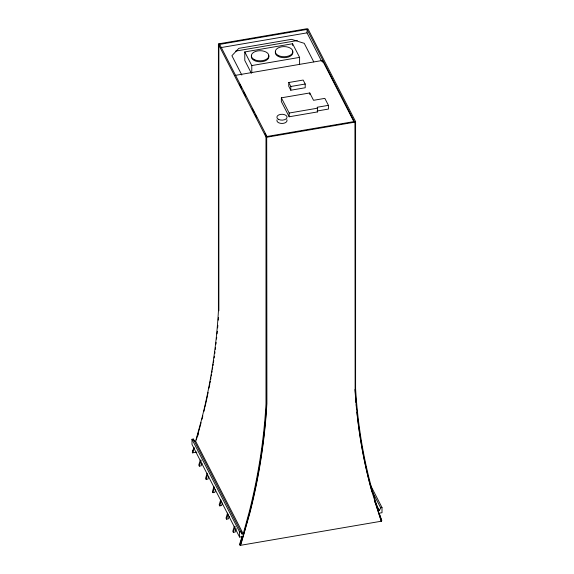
<?xml version="1.0" encoding="UTF-8"?>
<svg xmlns="http://www.w3.org/2000/svg" width="574" height="574" viewBox="0 0 574 574"><rect width="100%" height="100%" fill="white"/><g stroke="black" fill="none" stroke-linecap="round" stroke-linejoin="round"><path stroke-width="0.86" d="M199.745 427.716L201.079 422.651M196.272 439.935L199.515 428.527M197.621 436.233L198.317 433.793M218.407 44.298L265.992 136.956L266.637 136.842L266.637 403.787A753.196 589.62 -27.2 0 1 249.747 512.309L243.878 533.77L240.441 544.927L239.846 545.027L242.443 536.59L239.58 537.077L191.996 444.427L191.996 439.275L193.345 439.045L242.07 534.078L243.218 533.885L195.634 441.227L201.517 419.766A753.196 589.62 -27.2 0 0 218.407 311.244L218.407 44.298L219.053 44.191L218.866 43.818L307.169 28.7L308.008 28.965L355.593 121.616L355.593 388.562A753.196 589.62 -27.2 0 0 372.483 491.301L378.366 510.745L379.4 510.573L380.655 507.782L372.117 491.15M243.218 533.885L249.102 512.417A753.196 589.62 -27.2 0 0 265.992 403.902L265.992 136.956M196.868 452.111L192.512 452.857L193.818 447.311M192.85 451.114L193.833 447.921M192.512 452.857L194.069 447.792M200.34 460.004L198.776 465.069L199.329 466.138L201.18 465.823L201.955 463.29M199.329 466.138L201.151 460.226M207.149 473.256L205.585 478.321L206.131 479.39L207.982 479.075L208.764 476.542M206.131 479.39L207.695 474.325M213.973 486.551L212.409 491.617L212.961 492.679L214.805 492.363L215.587 489.83M212.961 492.679L214.518 487.62M220.746 499.739L219.189 504.804L219.734 505.873L221.586 505.558L222.36 503.025M219.734 505.873L221.291 500.808M227.577 513.048L226.02 518.114L226.565 519.176L228.416 518.86L229.198 516.327M226.565 519.176L228.129 514.117M234.35 526.229L232.786 531.294L233.338 532.356L235.182 532.041L236.223 528.668M233.338 532.356L235.161 526.451M242.163 536.044L239.566 544.482L239.846 545.027M368.895 480.323A753.196 589.62 -27.2 0 0 371.83 491.409L381.344 521.214L240.635 545.3L249.941 512.682A753.196 589.62 -27.2 0 0 266.831 404.168L266.637 136.842M307.033 29.425L219.67 44.385L266.967 136.49L354.33 121.537L307.033 29.425L307.033 32.861L321.662 61.353M220.552 47.664L307.033 32.861M235.555 51.115L297.325 40.546M251.398 73.307L244.782 60.428L244.782 51.933L292.596 43.746L299.599 57.386L299.599 64.18M244.782 51.933L251.785 65.565L299.599 57.386M235.118 75.409L322.473 60.457L353.921 121.695M288.744 82.513L303.158 80.051L305.203 84.026L305.203 87.757L290.788 90.226L288.744 86.244L288.744 82.513L290.788 86.495L290.788 90.226M290.788 86.495L305.203 84.026M281.353 97.824L309.773 92.959L313.548 100.307L324.848 98.369L328.428 105.343L328.428 109.067L317.128 111.004L317.587 111.908L289.167 116.773L281.353 101.555L281.353 97.824L289.167 113.042L289.167 116.773M328.428 105.343L317.128 107.273L317.587 108.177L317.587 111.908M289.167 113.042L317.587 108.177M355.593 121.616L354.947 121.731L355.134 389.05A753.196 589.62 -27.2 0 0 372.024 491.782M266.831 137.215L355.134 122.104M195.634 441.227L194.493 441.42L193.345 439.045M192.261 452.377L192.799 452.283M191.996 439.275L239.58 531.926L240.922 531.696L242.07 534.078M380.655 507.782L382.004 507.552L382.004 512.704L379.141 513.192L381.739 520.74L381.158 520.84L374.327 499.976M313.77 61.899L304.234 43.33L291.484 39.333L238.813 48.352L231.896 55.707L241.833 75.058M239.609 84.163L241.647 88.138M243.692 92.113L245.729 96.088M252.266 108.816L254.311 112.791M255.129 114.384L256.757 117.562M264.93 133.469L266.566 136.648M370.61 485.374L382.004 507.552M374.93 501.863L379.4 510.573M377.312 508.7L378.366 510.745M381.739 520.74L379.149 513.486M381.158 520.84L381.344 521.214M240.441 544.927L240.635 545.3M376.802 506.16L378.087 510.207M322.473 60.457L322.473 62.114M309.773 92.959L309.773 94.452M292.596 43.746L292.596 45.446M251.785 65.565L251.785 72.367M239.58 531.926L239.58 537.077M218.866 43.818L218.866 310.764M292.489 51.179A8.775 5.066 0 0 1 284.309 57.687A8.775 5.066 0 0 1 275.542 51.438M268.517 55.283A8.775 5.066 0 0 1 260.338 61.791A8.775 5.066 0 0 1 251.577 55.542M286.849 119.686A5.087 2.935 0 0 1 282.107 123.453A5.087 2.935 0 0 1 277.027 119.837M218.436 317.601A753.196 589.62 -27.2 0 1 218.249 320.17M217.847 325.315A753.196 589.62 -27.2 0 1 217.625 327.883M217.309 331.313A753.196 589.62 -27.2 0 1 217.065 333.889M216.714 337.325A753.196 589.62 -27.2 0 1 216.527 339.04M216.14 342.484A753.196 589.62 -27.2 0 1 215.939 344.199M215.523 347.643A753.196 589.62 -27.2 0 1 215.307 349.365M214.97 351.948A753.196 589.62 -27.2 0 1 214.741 353.67M214.389 356.253A753.196 589.62 -27.2 0 1 214.145 357.975M213.765 360.565A753.196 589.62 -27.2 0 1 213.506 362.287M213.248 364.009A753.196 589.62 -27.2 0 1 212.976 365.738M212.703 367.46A753.196 589.62 -27.2 0 1 212.423 369.182M212.136 370.912A753.196 589.62 -27.2 0 1 211.849 372.634M211.555 374.363A753.196 589.62 -27.2 0 1 211.254 376.092M210.945 377.814A753.196 589.62 -27.2 0 1 210.636 379.543M210.314 381.272A753.196 589.62 -27.2 0 1 209.998 382.994M209.833 383.863A753.196 589.62 -27.2 0 1 208.993 388.175M208.125 392.494A753.196 589.62 -27.2 0 1 207.766 394.223M207.587 395.091A753.196 589.62 -27.2 0 1 204.911 407.188M204.71 408.049A753.196 589.62 -27.2 0 1 203.892 411.508M202.837 415.827A753.196 589.62 -27.2 0 1 201.976 419.278M368.68 479.462A753.196 589.62 -27.2 0 1 356.834 412.017M356.576 409.527A753.196 589.62 -27.2 0 1 356.11 404.541M355.966 402.876A753.196 589.62 -27.2 0 1 355.557 397.875M355.378 395.371A753.196 589.62 -27.2 0 1 354.99 389.509M254.067 59.445A8.775 5.066 0 0 0 268.639 56.955A8.775 5.066 0 0 0 257.611 50.914A8.775 5.066 0 0 0 254.067 59.445M278.038 55.341A8.775 5.066 0 0 0 292.611 52.851A8.775 5.066 0 0 0 281.583 46.81A8.775 5.066 0 0 0 278.038 55.341M278.469 119.335A5.087 2.935 0 0 0 286.921 117.892A5.087 2.935 0 0 0 280.528 114.391A5.087 2.935 0 0 0 278.469 119.335"/></g></svg>
